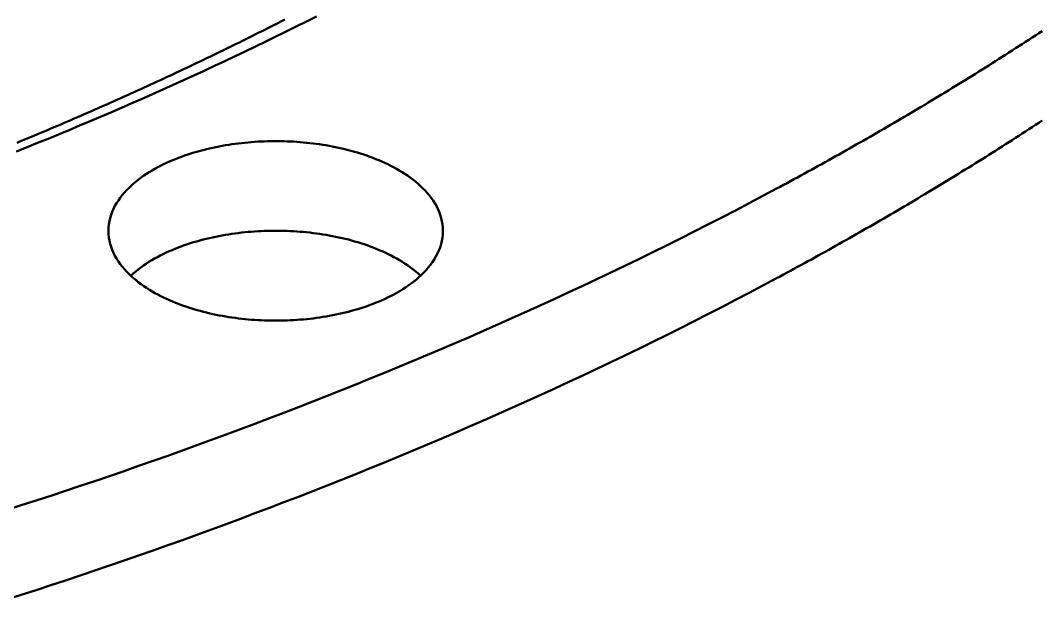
# Model space of a CAD drawing. Header units: millimetres. Extents: x 0 to 841, y 0 to 594.
# Drawn here: x 410.6 to 448.37, y 294.47 to 315.95 of the extents above; entities that cross this region are included whole.
import ezdxf

# ---------------------------------------------------------------- set-up
doc = ezdxf.new("R2010")
doc.units = ezdxf.units.MM
doc.layers.add('FINA', color=7, linetype='CONTINUOUS', lineweight=25)
doc.layers.add('VIS', color=7, linetype='CONTINUOUS', lineweight=50)

msp = doc.modelspace()

# ---------------------------------------------------------------- linework, layer by layer
at = {"layer": 'FINA'}
for points in [[(410.463, 311.088), (410.853, 311.245), (411.243, 311.403), (411.632, 311.562), (412.021, 311.722), (412.41, 311.883), (412.798, 312.045), (413.185, 312.209), (413.572, 312.373), (413.959, 312.539), (414.345, 312.706), (414.73, 312.874), (415.115, 313.043), (415.5, 313.213), (415.884, 313.385), (416.267, 313.557), (416.65, 313.731), (417.033, 313.906), (417.414, 314.082), (417.796, 314.26), (418.177, 314.438), (418.557, 314.618), (418.936, 314.799), (419.316, 314.981), (419.694, 315.164), (420.072, 315.348), (420.449, 315.534), (420.826, 315.721), (421.202, 315.909), (421.577, 316.099)], [(410.486, 311.414), (410.61, 311.465), (410.735, 311.517), (410.86, 311.569), (410.984, 311.621), (411.108, 311.673), (411.233, 311.725), (411.357, 311.777), (411.481, 311.829), (411.606, 311.882), (411.73, 311.934), (411.854, 311.987), (411.978, 312.04), (412.102, 312.093), (412.226, 312.146), (412.35, 312.199), (412.474, 312.253), (412.598, 312.306), (412.721, 312.36), (412.845, 312.413), (412.969, 312.467), (413.092, 312.521), (413.216, 312.575), (413.339, 312.629), (413.463, 312.684), (413.586, 312.738), (413.71, 312.793), (413.833, 312.847), (413.956, 312.902), (414.079, 312.957), (414.202, 313.012), (414.325, 313.067), (414.448, 313.122), (414.571, 313.178), (414.694, 313.233), (414.817, 313.289), (414.94, 313.344), (415.063, 313.4), (415.185, 313.456), (415.308, 313.512), (415.431, 313.569), (415.553, 313.625), (415.676, 313.681), (415.798, 313.738), (415.92, 313.795), (416.043, 313.852), (416.165, 313.909), (416.287, 313.966), (416.409, 314.023), (416.531, 314.08), (416.653, 314.138), (416.775, 314.195), (416.897, 314.253), (417.019, 314.311), (417.14, 314.369), (417.262, 314.427), (417.384, 314.485), (417.505, 314.544), (417.627, 314.602), (417.748, 314.661), (417.87, 314.72), (417.991, 314.778), (418.112, 314.837), (418.234, 314.896), (418.355, 314.956), (418.476, 315.015), (418.597, 315.075), (418.718, 315.134), (418.839, 315.194), (418.959, 315.254), (419.08, 315.314), (419.201, 315.374), (419.322, 315.434), (419.442, 315.495), (419.563, 315.555), (419.683, 315.616), (419.803, 315.677), (419.924, 315.738), (420.044, 315.799), (420.164, 315.86), (420.284, 315.921), (420.404, 315.983)], [(438.625, 309.709), (438.754, 309.778), (438.884, 309.848), (439.013, 309.918), (439.142, 309.987), (439.271, 310.057), (439.4, 310.128), (439.529, 310.198), (439.657, 310.268), (439.786, 310.339), (439.915, 310.41), (440.043, 310.481), (440.172, 310.552), (440.3, 310.623), (440.428, 310.694), (440.557, 310.766), (440.685, 310.837), (440.813, 310.909), (440.941, 310.981), (441.069, 311.053), (441.197, 311.125), (441.325, 311.197), (441.452, 311.269), (441.58, 311.342), (441.707, 311.415), (441.835, 311.487), (441.962, 311.56), (442.09, 311.633), (442.217, 311.707), (442.344, 311.78), (442.471, 311.854), (442.598, 311.927), (442.725, 312.001), (442.852, 312.075), (442.978, 312.149), (443.105, 312.223), (443.232, 312.298), (443.358, 312.372), (443.485, 312.447), (443.611, 312.522), (443.737, 312.597), (443.863, 312.672), (443.989, 312.747), (444.115, 312.822), (444.241, 312.898), (444.367, 312.973), (444.493, 313.049), (444.618, 313.125), (444.744, 313.201), (444.869, 313.278), (444.995, 313.354), (445.12, 313.431), (445.245, 313.507), (445.37, 313.584), (445.495, 313.661), (445.62, 313.738), (445.745, 313.815), (445.87, 313.893), (445.994, 313.97), (446.119, 314.048), (446.243, 314.126), (446.368, 314.204), (446.492, 314.282), (446.616, 314.361), (446.74, 314.439), (446.864, 314.518), (446.988, 314.596), (447.112, 314.675), (447.235, 314.754), (447.359, 314.834), (447.482, 314.913), (447.606, 314.992), (447.729, 315.072), (447.852, 315.152), (447.975, 315.232), (448.098, 315.312), (448.221, 315.392), (448.344, 315.473), (448.467, 315.553)], [(438.625, 306.387), (438.754, 306.456), (438.884, 306.526), (439.013, 306.595), (439.142, 306.665), (439.271, 306.735), (439.4, 306.806), (439.529, 306.876), (439.657, 306.946), (439.786, 307.017), (439.915, 307.088), (440.043, 307.159), (440.172, 307.23), (440.3, 307.301), (440.428, 307.372), (440.557, 307.443), (440.685, 307.515), (440.813, 307.587), (440.941, 307.659), (441.069, 307.731), (441.197, 307.803), (441.325, 307.875), (441.452, 307.947), (441.58, 308.02), (441.707, 308.093), (441.835, 308.165), (441.962, 308.238), (442.09, 308.311), (442.217, 308.385), (442.344, 308.458), (442.471, 308.532), (442.598, 308.605), (442.725, 308.679), (442.852, 308.753), (442.978, 308.827), (443.105, 308.901), (443.232, 308.976), (443.358, 309.05), (443.485, 309.125), (443.611, 309.2), (443.737, 309.275), (443.863, 309.35), (443.989, 309.425), (444.115, 309.5), (444.241, 309.576), (444.367, 309.651), (444.493, 309.727), (444.618, 309.803), (444.744, 309.879), (444.869, 309.956), (444.995, 310.032), (445.12, 310.109), (445.245, 310.185), (445.37, 310.262), (445.495, 310.339), (445.62, 310.416), (445.745, 310.493), (445.87, 310.571), (445.994, 310.648), (446.119, 310.726), (446.243, 310.804), (446.368, 310.882), (446.492, 310.96), (446.616, 311.038), (446.74, 311.117), (446.864, 311.196), (446.988, 311.274), (447.112, 311.353), (447.235, 311.432), (447.359, 311.512), (447.482, 311.591), (447.606, 311.67), (447.729, 311.75), (447.852, 311.83), (447.975, 311.91), (448.098, 311.99), (448.221, 312.07), (448.344, 312.151), (448.467, 312.231)], [(413.867, 308.143), (413.871, 308.263), (413.883, 308.383), (413.903, 308.502), (413.931, 308.619), (413.966, 308.735), (414.007, 308.848), (414.056, 308.958), (414.11, 309.066), (414.17, 309.17), (414.234, 309.272), (414.304, 309.37), (414.378, 309.466), (414.455, 309.558), (414.536, 309.647), (414.621, 309.733), (414.708, 309.816), (414.798, 309.897), (414.89, 309.974), (414.984, 310.049), (415.081, 310.121), (415.179, 310.191), (415.279, 310.258), (415.381, 310.322), (415.484, 310.385), (415.589, 310.445), (415.695, 310.502), (415.801, 310.558), (415.909, 310.612), (416.018, 310.663), (416.128, 310.713), (416.239, 310.761), (416.35, 310.807), (416.462, 310.851), (416.575, 310.893), (416.689, 310.934), (416.803, 310.972), (416.917, 311.01), (417.032, 311.045), (417.148, 311.079), (417.264, 311.111), (417.381, 311.142), (417.498, 311.172), (417.615, 311.2), (417.732, 311.226), (417.85, 311.251), (417.968, 311.274), (418.087, 311.297), (418.206, 311.317), (418.325, 311.337), (418.444, 311.355), (418.563, 311.371), (418.683, 311.387), (418.802, 311.401), (418.922, 311.414), (419.042, 311.425), (419.162, 311.435), (419.282, 311.444), (419.403, 311.452), (419.523, 311.458), (419.643, 311.463), (419.764, 311.467), (419.884, 311.469), (420.005, 311.47), (420.125, 311.47), (420.246, 311.469), (420.366, 311.467), (420.487, 311.463), (420.607, 311.458), (420.728, 311.452), (420.848, 311.444), (420.968, 311.435), (421.088, 311.425), (421.208, 311.414), (421.328, 311.401), (421.448, 311.387), (421.567, 311.371), (421.686, 311.355), (421.806, 311.337), (421.925, 311.317), (422.043, 311.297), (422.162, 311.274), (422.28, 311.251), (422.398, 311.226), (422.515, 311.2), (422.633, 311.172), (422.75, 311.142), (422.866, 311.111), (422.982, 311.079), (423.098, 311.045), (423.213, 311.01), (423.328, 310.972), (423.442, 310.934), (423.555, 310.893), (423.668, 310.851), (423.78, 310.807), (423.892, 310.761), (424.002, 310.713), (424.112, 310.663), (424.221, 310.612), (424.329, 310.558), (424.436, 310.502), (424.541, 310.445), (424.646, 310.385), (424.749, 310.322), (424.851, 310.258), (424.951, 310.191), (425.049, 310.121), (425.146, 310.049), (425.24, 309.974), (425.333, 309.897), (425.423, 309.816), (425.51, 309.733), (425.594, 309.647), (425.675, 309.558), (425.753, 309.466), (425.826, 309.37), (425.896, 309.272), (425.961, 309.17), (426.02, 309.066), (426.075, 308.958), (426.123, 308.848), (426.165, 308.735), (426.2, 308.619), (426.227, 308.502), (426.247, 308.383), (426.259, 308.263), (426.263, 308.143)], [(410.091, 297.791), (410.637, 297.966), (411.183, 298.143), (411.727, 298.322), (412.272, 298.502), (412.816, 298.683), (413.359, 298.867), (413.902, 299.052), (414.444, 299.238), (414.986, 299.426), (415.527, 299.616), (416.068, 299.807), (416.608, 300.001), (417.147, 300.195), (417.686, 300.392), (418.224, 300.59), (418.761, 300.789), (419.298, 300.991), (419.835, 301.194), (420.37, 301.399), (420.905, 301.605), (421.439, 301.813), (421.973, 302.023), (422.506, 302.235), (423.038, 302.449), (423.57, 302.664), (424.101, 302.881), (424.631, 303.099), (425.16, 303.32), (425.689, 303.542), (426.217, 303.766), (426.744, 303.992), (427.27, 304.22), (427.795, 304.449), (428.32, 304.681), (428.844, 304.914), (429.367, 305.149), (429.889, 305.386), (430.411, 305.625), (430.931, 305.865), (431.451, 306.108), (431.969, 306.352), (432.487, 306.599), (433.004, 306.847), (433.52, 307.097), (434.035, 307.349), (434.549, 307.604), (435.062, 307.86), (435.574, 308.118), (436.085, 308.378), (436.595, 308.64), (437.104, 308.904), (437.612, 309.17), (438.119, 309.438), (438.625, 309.709)], [(424.448, 305.79), (424.341, 305.734), (424.233, 305.68), (424.124, 305.628), (424.014, 305.578), (423.904, 305.53), (423.792, 305.484), (423.68, 305.44), (423.567, 305.397), (423.454, 305.356), (423.339, 305.317), (423.225, 305.28), (423.109, 305.244), (422.994, 305.21), (422.878, 305.177), (422.761, 305.146), (422.644, 305.117), (422.527, 305.089), (422.409, 305.062), (422.291, 305.037), (422.173, 305.013), (422.054, 304.991), (421.935, 304.97), (421.816, 304.951), (421.697, 304.932), (421.577, 304.916), (421.458, 304.9), (421.338, 304.886), (421.218, 304.873), (421.098, 304.862), (420.978, 304.851), (420.857, 304.842), (420.737, 304.835), (420.617, 304.828), (420.496, 304.823), (420.375, 304.819), (420.255, 304.817), (420.134, 304.815), (420.013, 304.815), (419.893, 304.816), (419.772, 304.819), (419.652, 304.822), (419.531, 304.827), (419.411, 304.834), (419.29, 304.841), (419.17, 304.85), (419.05, 304.86), (418.93, 304.871), (418.81, 304.884), (418.69, 304.898), (418.57, 304.913), (418.451, 304.93), (418.331, 304.948), (418.212, 304.967), (418.093, 304.988), (417.975, 305.01), (417.856, 305.033), (417.738, 305.058), (417.621, 305.085), (417.503, 305.113), (417.386, 305.142), (417.269, 305.173), (417.153, 305.205), (417.037, 305.239), (416.922, 305.275), (416.807, 305.312), (416.693, 305.351), (416.58, 305.391), (416.467, 305.433), (416.354, 305.477), (416.243, 305.523), (416.132, 305.571), (416.022, 305.621), (415.913, 305.672), (415.805, 305.726), (415.698, 305.782), (415.592, 305.839), (415.487, 305.899), (415.384, 305.962), (415.282, 306.026), (415.182, 306.093), (415.083, 306.163), (414.986, 306.235), (414.892, 306.31), (414.799, 306.387), (414.709, 306.468), (414.622, 306.551), (414.538, 306.637), (414.456, 306.726), (414.379, 306.819), (414.305, 306.914), (414.235, 307.013), (414.17, 307.114), (414.11, 307.219), (414.056, 307.327), (414.008, 307.437), (413.966, 307.55), (413.931, 307.666), (413.903, 307.783), (413.883, 307.902), (413.871, 308.022), (413.867, 308.143)], [(414.694, 306.482), (414.784, 306.563), (414.876, 306.641), (414.971, 306.716), (415.067, 306.789), (415.166, 306.859), (415.266, 306.927), (415.368, 306.992), (415.471, 307.055), (415.576, 307.115), (415.682, 307.174), (415.789, 307.23), (415.897, 307.284), (416.006, 307.336), (416.116, 307.386), (416.227, 307.434), (416.339, 307.48), (416.451, 307.524), (416.564, 307.567), (416.678, 307.608), (416.793, 307.647), (416.908, 307.684), (417.023, 307.72), (417.139, 307.754), (417.255, 307.787), (417.372, 307.818), (417.489, 307.848), (417.607, 307.876), (417.725, 307.902), (417.843, 307.927), (417.962, 307.951), (418.081, 307.973), (418.2, 307.994), (418.319, 308.014), (418.439, 308.032), (418.558, 308.049), (418.678, 308.064), (418.798, 308.078), (418.918, 308.091), (419.039, 308.103), (419.159, 308.113), (419.28, 308.122), (419.401, 308.129), (419.521, 308.136), (419.642, 308.141), (419.763, 308.145), (419.884, 308.147), (420.005, 308.148), (420.126, 308.148), (420.246, 308.147), (420.367, 308.145), (420.488, 308.141), (420.609, 308.136), (420.73, 308.129), (420.85, 308.122), (420.971, 308.113), (421.091, 308.103), (421.212, 308.091), (421.332, 308.078), (421.452, 308.064), (421.572, 308.049), (421.692, 308.032), (421.811, 308.014), (421.931, 307.994), (422.05, 307.973), (422.168, 307.951), (422.287, 307.927), (422.405, 307.902), (422.523, 307.876), (422.641, 307.848), (422.758, 307.818), (422.875, 307.787), (422.991, 307.754), (423.107, 307.72), (423.223, 307.684), (423.338, 307.647), (423.452, 307.608), (423.566, 307.567), (423.679, 307.524), (423.791, 307.48), (423.903, 307.434), (424.014, 307.386), (424.124, 307.336), (424.233, 307.284), (424.341, 307.23), (424.449, 307.174), (424.554, 307.115), (424.659, 307.055), (424.762, 306.992), (424.864, 306.927), (424.964, 306.859), (425.063, 306.789), (425.16, 306.716), (425.254, 306.641), (425.346, 306.563), (425.436, 306.482)], [(426.263, 308.143), (426.259, 308.018), (426.246, 307.894), (426.225, 307.771), (426.195, 307.65), (426.158, 307.531), (426.113, 307.414), (426.062, 307.301), (426.004, 307.19), (425.94, 307.083), (425.872, 306.979), (425.798, 306.878), (425.72, 306.78), (425.638, 306.686), (425.553, 306.596), (425.464, 306.508), (425.372, 306.423), (425.277, 306.342), (425.18, 306.264), (425.081, 306.188), (424.98, 306.115), (424.877, 306.045), (424.772, 305.977), (424.665, 305.912), (424.557, 305.85), (424.448, 305.79)], [(410.091, 294.469), (410.637, 294.644), (411.183, 294.821), (411.727, 295), (412.272, 295.18), (412.816, 295.361), (413.359, 295.545), (413.902, 295.73), (414.444, 295.916), (414.986, 296.104), (415.527, 296.294), (416.068, 296.485), (416.608, 296.679), (417.147, 296.873), (417.686, 297.07), (418.224, 297.268), (418.761, 297.467), (419.298, 297.669), (419.835, 297.872), (420.37, 298.077), (420.905, 298.283), (421.439, 298.491), (421.973, 298.701), (422.506, 298.913), (423.038, 299.126), (423.57, 299.342), (424.101, 299.559), (424.631, 299.777), (425.16, 299.998), (425.689, 300.22), (426.217, 300.444), (426.744, 300.67), (427.27, 300.898), (427.795, 301.127), (428.32, 301.359), (428.844, 301.592), (429.367, 301.827), (429.889, 302.064), (430.411, 302.303), (430.931, 302.543), (431.451, 302.786), (431.969, 303.03), (432.487, 303.277), (433.004, 303.525), (433.52, 303.775), (434.035, 304.027), (434.549, 304.281), (435.062, 304.538), (435.574, 304.796), (436.085, 305.056), (436.595, 305.318), (437.104, 305.582), (437.612, 305.848), (438.119, 306.116), (438.625, 306.387)]]:
    msp.add_lwpolyline(points, dxfattribs=at)
at = {"layer": 'VIS'}
for points in [[(410.463, 311.088), (410.853, 311.245), (411.243, 311.403), (411.632, 311.562), (412.021, 311.722), (412.41, 311.883), (412.798, 312.045), (413.185, 312.209), (413.572, 312.373), (413.959, 312.539), (414.345, 312.706), (414.73, 312.874), (415.115, 313.043), (415.5, 313.213), (415.884, 313.385), (416.267, 313.557), (416.65, 313.731), (417.033, 313.906), (417.414, 314.082), (417.796, 314.26), (418.177, 314.438), (418.557, 314.618), (418.936, 314.799), (419.316, 314.981), (419.694, 315.164), (420.072, 315.348), (420.449, 315.534), (420.826, 315.721), (421.202, 315.909), (421.577, 316.099)], [(410.486, 311.414), (410.61, 311.465), (410.735, 311.517), (410.86, 311.569), (410.984, 311.621), (411.108, 311.673), (411.233, 311.725), (411.357, 311.777), (411.481, 311.829), (411.606, 311.882), (411.73, 311.934), (411.854, 311.987), (411.978, 312.04), (412.102, 312.093), (412.226, 312.146), (412.35, 312.199), (412.474, 312.253), (412.598, 312.306), (412.721, 312.36), (412.845, 312.413), (412.969, 312.467), (413.092, 312.521), (413.216, 312.575), (413.339, 312.629), (413.463, 312.684), (413.586, 312.738), (413.71, 312.793), (413.833, 312.847), (413.956, 312.902), (414.079, 312.957), (414.202, 313.012), (414.325, 313.067), (414.448, 313.122), (414.571, 313.178), (414.694, 313.233), (414.817, 313.289), (414.94, 313.344), (415.063, 313.4), (415.185, 313.456), (415.308, 313.512), (415.431, 313.569), (415.553, 313.625), (415.676, 313.681), (415.798, 313.738), (415.92, 313.795), (416.043, 313.852), (416.165, 313.909), (416.287, 313.966), (416.409, 314.023), (416.531, 314.08), (416.653, 314.138), (416.775, 314.195), (416.897, 314.253), (417.019, 314.311), (417.14, 314.369), (417.262, 314.427), (417.384, 314.485), (417.505, 314.544), (417.627, 314.602), (417.748, 314.661), (417.87, 314.72), (417.991, 314.778), (418.112, 314.837), (418.234, 314.896), (418.355, 314.956), (418.476, 315.015), (418.597, 315.075), (418.718, 315.134), (418.839, 315.194), (418.959, 315.254), (419.08, 315.314), (419.201, 315.374), (419.322, 315.434), (419.442, 315.495), (419.563, 315.555), (419.683, 315.616), (419.803, 315.677), (419.924, 315.738), (420.044, 315.799), (420.164, 315.86), (420.284, 315.921), (420.404, 315.983)], [(438.625, 309.709), (438.754, 309.778), (438.884, 309.848), (439.013, 309.918), (439.142, 309.987), (439.271, 310.057), (439.4, 310.128), (439.529, 310.198), (439.657, 310.268), (439.786, 310.339), (439.915, 310.41), (440.043, 310.481), (440.172, 310.552), (440.3, 310.623), (440.428, 310.694), (440.557, 310.766), (440.685, 310.837), (440.813, 310.909), (440.941, 310.981), (441.069, 311.053), (441.197, 311.125), (441.325, 311.197), (441.452, 311.269), (441.58, 311.342), (441.707, 311.415), (441.835, 311.487), (441.962, 311.56), (442.09, 311.633), (442.217, 311.707), (442.344, 311.78), (442.471, 311.854), (442.598, 311.927), (442.725, 312.001), (442.852, 312.075), (442.978, 312.149), (443.105, 312.223), (443.232, 312.298), (443.358, 312.372), (443.485, 312.447), (443.611, 312.522), (443.737, 312.597), (443.863, 312.672), (443.989, 312.747), (444.115, 312.822), (444.241, 312.898), (444.367, 312.973), (444.493, 313.049), (444.618, 313.125), (444.744, 313.201), (444.869, 313.278), (444.995, 313.354), (445.12, 313.431), (445.245, 313.507), (445.37, 313.584), (445.495, 313.661), (445.62, 313.738), (445.745, 313.815), (445.87, 313.893), (445.994, 313.97), (446.119, 314.048), (446.243, 314.126), (446.368, 314.204), (446.492, 314.282), (446.616, 314.361), (446.74, 314.439), (446.864, 314.518), (446.988, 314.596), (447.112, 314.675), (447.235, 314.754), (447.359, 314.834), (447.482, 314.913), (447.606, 314.992), (447.729, 315.072), (447.852, 315.152), (447.975, 315.232), (448.098, 315.312), (448.221, 315.392), (448.344, 315.473), (448.467, 315.553)], [(438.625, 306.387), (438.754, 306.456), (438.884, 306.526), (439.013, 306.595), (439.142, 306.665), (439.271, 306.735), (439.4, 306.806), (439.529, 306.876), (439.657, 306.946), (439.786, 307.017), (439.915, 307.088), (440.043, 307.159), (440.172, 307.23), (440.3, 307.301), (440.428, 307.372), (440.557, 307.443), (440.685, 307.515), (440.813, 307.587), (440.941, 307.659), (441.069, 307.731), (441.197, 307.803), (441.325, 307.875), (441.452, 307.947), (441.58, 308.02), (441.707, 308.093), (441.835, 308.165), (441.962, 308.238), (442.09, 308.311), (442.217, 308.385), (442.344, 308.458), (442.471, 308.532), (442.598, 308.605), (442.725, 308.679), (442.852, 308.753), (442.978, 308.827), (443.105, 308.901), (443.232, 308.976), (443.358, 309.05), (443.485, 309.125), (443.611, 309.2), (443.737, 309.275), (443.863, 309.35), (443.989, 309.425), (444.115, 309.5), (444.241, 309.576), (444.367, 309.651), (444.493, 309.727), (444.618, 309.803), (444.744, 309.879), (444.869, 309.956), (444.995, 310.032), (445.12, 310.109), (445.245, 310.185), (445.37, 310.262), (445.495, 310.339), (445.62, 310.416), (445.745, 310.493), (445.87, 310.571), (445.994, 310.648), (446.119, 310.726), (446.243, 310.804), (446.368, 310.882), (446.492, 310.96), (446.616, 311.038), (446.74, 311.117), (446.864, 311.196), (446.988, 311.274), (447.112, 311.353), (447.235, 311.432), (447.359, 311.512), (447.482, 311.591), (447.606, 311.67), (447.729, 311.75), (447.852, 311.83), (447.975, 311.91), (448.098, 311.99), (448.221, 312.07), (448.344, 312.151), (448.467, 312.231)], [(413.867, 308.143), (413.871, 308.263), (413.883, 308.383), (413.903, 308.502), (413.931, 308.619), (413.966, 308.735), (414.007, 308.848), (414.056, 308.958), (414.11, 309.066), (414.17, 309.17), (414.234, 309.272), (414.304, 309.37), (414.378, 309.466), (414.455, 309.558), (414.536, 309.647), (414.621, 309.733), (414.708, 309.816), (414.798, 309.897), (414.89, 309.974), (414.984, 310.049), (415.081, 310.121), (415.179, 310.191), (415.279, 310.258), (415.381, 310.322), (415.484, 310.385), (415.589, 310.445), (415.695, 310.502), (415.801, 310.558), (415.909, 310.612), (416.018, 310.663), (416.128, 310.713), (416.239, 310.761), (416.35, 310.807), (416.462, 310.851), (416.575, 310.893), (416.689, 310.934), (416.803, 310.972), (416.917, 311.01), (417.032, 311.045), (417.148, 311.079), (417.264, 311.111), (417.381, 311.142), (417.498, 311.172), (417.615, 311.2), (417.732, 311.226), (417.85, 311.251), (417.968, 311.274), (418.087, 311.297), (418.206, 311.317), (418.325, 311.337), (418.444, 311.355), (418.563, 311.371), (418.683, 311.387), (418.802, 311.401), (418.922, 311.414), (419.042, 311.425), (419.162, 311.435), (419.282, 311.444), (419.403, 311.452), (419.523, 311.458), (419.643, 311.463), (419.764, 311.467), (419.884, 311.469), (420.005, 311.47), (420.125, 311.47), (420.246, 311.469), (420.366, 311.467), (420.487, 311.463), (420.607, 311.458), (420.728, 311.452), (420.848, 311.444), (420.968, 311.435), (421.088, 311.425), (421.208, 311.414), (421.328, 311.401), (421.448, 311.387), (421.567, 311.371), (421.686, 311.355), (421.806, 311.337), (421.925, 311.317), (422.043, 311.297), (422.162, 311.274), (422.28, 311.251), (422.398, 311.226), (422.515, 311.2), (422.633, 311.172), (422.75, 311.142), (422.866, 311.111), (422.982, 311.079), (423.098, 311.045), (423.213, 311.01), (423.328, 310.972), (423.442, 310.934), (423.555, 310.893), (423.668, 310.851), (423.78, 310.807), (423.892, 310.761), (424.002, 310.713), (424.112, 310.663), (424.221, 310.612), (424.329, 310.558), (424.436, 310.502), (424.541, 310.445), (424.646, 310.385), (424.749, 310.322), (424.851, 310.258), (424.951, 310.191), (425.049, 310.121), (425.146, 310.049), (425.24, 309.974), (425.333, 309.897), (425.423, 309.816), (425.51, 309.733), (425.594, 309.647), (425.675, 309.558), (425.753, 309.466), (425.826, 309.37), (425.896, 309.272), (425.961, 309.17), (426.02, 309.066), (426.075, 308.958), (426.123, 308.848), (426.165, 308.735), (426.2, 308.619), (426.227, 308.502), (426.247, 308.383), (426.259, 308.263), (426.263, 308.143)], [(410.091, 297.791), (410.637, 297.966), (411.183, 298.143), (411.727, 298.322), (412.272, 298.502), (412.816, 298.683), (413.359, 298.867), (413.902, 299.052), (414.444, 299.238), (414.986, 299.426), (415.527, 299.616), (416.068, 299.807), (416.608, 300.001), (417.147, 300.195), (417.686, 300.392), (418.224, 300.59), (418.761, 300.789), (419.298, 300.991), (419.835, 301.194), (420.37, 301.399), (420.905, 301.605), (421.439, 301.813), (421.973, 302.023), (422.506, 302.235), (423.038, 302.449), (423.57, 302.664), (424.101, 302.881), (424.631, 303.099), (425.16, 303.32), (425.689, 303.542), (426.217, 303.766), (426.744, 303.992), (427.27, 304.22), (427.795, 304.449), (428.32, 304.681), (428.844, 304.914), (429.367, 305.149), (429.889, 305.386), (430.411, 305.625), (430.931, 305.865), (431.451, 306.108), (431.969, 306.352), (432.487, 306.599), (433.004, 306.847), (433.52, 307.097), (434.035, 307.349), (434.549, 307.604), (435.062, 307.86), (435.574, 308.118), (436.085, 308.378), (436.595, 308.64), (437.104, 308.904), (437.612, 309.17), (438.119, 309.438), (438.625, 309.709)], [(424.448, 305.79), (424.341, 305.734), (424.233, 305.68), (424.124, 305.628), (424.014, 305.578), (423.904, 305.53), (423.792, 305.484), (423.68, 305.44), (423.567, 305.397), (423.454, 305.356), (423.339, 305.317), (423.225, 305.28), (423.109, 305.244), (422.994, 305.21), (422.878, 305.177), (422.761, 305.146), (422.644, 305.117), (422.527, 305.089), (422.409, 305.062), (422.291, 305.037), (422.173, 305.013), (422.054, 304.991), (421.935, 304.97), (421.816, 304.951), (421.697, 304.932), (421.577, 304.916), (421.458, 304.9), (421.338, 304.886), (421.218, 304.873), (421.098, 304.862), (420.978, 304.851), (420.857, 304.842), (420.737, 304.835), (420.617, 304.828), (420.496, 304.823), (420.375, 304.819), (420.255, 304.817), (420.134, 304.815), (420.013, 304.815), (419.893, 304.816), (419.772, 304.819), (419.652, 304.822), (419.531, 304.827), (419.411, 304.834), (419.29, 304.841), (419.17, 304.85), (419.05, 304.86), (418.93, 304.871), (418.81, 304.884), (418.69, 304.898), (418.57, 304.913), (418.451, 304.93), (418.331, 304.948), (418.212, 304.967), (418.093, 304.988), (417.975, 305.01), (417.856, 305.033), (417.738, 305.058), (417.621, 305.085), (417.503, 305.113), (417.386, 305.142), (417.269, 305.173), (417.153, 305.205), (417.037, 305.239), (416.922, 305.275), (416.807, 305.312), (416.693, 305.351), (416.58, 305.391), (416.467, 305.433), (416.354, 305.477), (416.243, 305.523), (416.132, 305.571), (416.022, 305.621), (415.913, 305.672), (415.805, 305.726), (415.698, 305.782), (415.592, 305.839), (415.487, 305.899), (415.384, 305.962), (415.282, 306.026), (415.182, 306.093), (415.083, 306.163), (414.986, 306.235), (414.892, 306.31), (414.799, 306.387), (414.709, 306.468), (414.622, 306.551), (414.538, 306.637), (414.456, 306.726), (414.379, 306.819), (414.305, 306.914), (414.235, 307.013), (414.17, 307.114), (414.11, 307.219), (414.056, 307.327), (414.008, 307.437), (413.966, 307.55), (413.931, 307.666), (413.903, 307.783), (413.883, 307.902), (413.871, 308.022), (413.867, 308.143)], [(414.694, 306.482), (414.784, 306.563), (414.876, 306.641), (414.971, 306.716), (415.067, 306.789), (415.166, 306.859), (415.266, 306.927), (415.368, 306.992), (415.471, 307.055), (415.576, 307.115), (415.682, 307.174), (415.789, 307.23), (415.897, 307.284), (416.006, 307.336), (416.116, 307.386), (416.227, 307.434), (416.339, 307.48), (416.451, 307.524), (416.564, 307.567), (416.678, 307.608), (416.793, 307.647), (416.908, 307.684), (417.023, 307.72), (417.139, 307.754), (417.255, 307.787), (417.372, 307.818), (417.489, 307.848), (417.607, 307.876), (417.725, 307.902), (417.843, 307.927), (417.962, 307.951), (418.081, 307.973), (418.2, 307.994), (418.319, 308.014), (418.439, 308.032), (418.558, 308.049), (418.678, 308.064), (418.798, 308.078), (418.918, 308.091), (419.039, 308.103), (419.159, 308.113), (419.28, 308.122), (419.401, 308.129), (419.521, 308.136), (419.642, 308.141), (419.763, 308.145), (419.884, 308.147), (420.005, 308.148), (420.126, 308.148), (420.246, 308.147), (420.367, 308.145), (420.488, 308.141), (420.609, 308.136), (420.73, 308.129), (420.85, 308.122), (420.971, 308.113), (421.091, 308.103), (421.212, 308.091), (421.332, 308.078), (421.452, 308.064), (421.572, 308.049), (421.692, 308.032), (421.811, 308.014), (421.931, 307.994), (422.05, 307.973), (422.168, 307.951), (422.287, 307.927), (422.405, 307.902), (422.523, 307.876), (422.641, 307.848), (422.758, 307.818), (422.875, 307.787), (422.991, 307.754), (423.107, 307.72), (423.223, 307.684), (423.338, 307.647), (423.452, 307.608), (423.566, 307.567), (423.679, 307.524), (423.791, 307.48), (423.903, 307.434), (424.014, 307.386), (424.124, 307.336), (424.233, 307.284), (424.341, 307.23), (424.449, 307.174), (424.554, 307.115), (424.659, 307.055), (424.762, 306.992), (424.864, 306.927), (424.964, 306.859), (425.063, 306.789), (425.16, 306.716), (425.254, 306.641), (425.346, 306.563), (425.436, 306.482)], [(426.263, 308.143), (426.259, 308.018), (426.246, 307.894), (426.225, 307.771), (426.195, 307.65), (426.158, 307.531), (426.113, 307.414), (426.062, 307.301), (426.004, 307.19), (425.94, 307.083), (425.872, 306.979), (425.798, 306.878), (425.72, 306.78), (425.638, 306.686), (425.553, 306.596), (425.464, 306.508), (425.372, 306.423), (425.277, 306.342), (425.18, 306.264), (425.081, 306.188), (424.98, 306.115), (424.877, 306.045), (424.772, 305.977), (424.665, 305.912), (424.557, 305.85), (424.448, 305.79)], [(410.091, 294.469), (410.637, 294.644), (411.183, 294.821), (411.727, 295), (412.272, 295.18), (412.816, 295.361), (413.359, 295.545), (413.902, 295.73), (414.444, 295.916), (414.986, 296.104), (415.527, 296.294), (416.068, 296.485), (416.608, 296.679), (417.147, 296.873), (417.686, 297.07), (418.224, 297.268), (418.761, 297.467), (419.298, 297.669), (419.835, 297.872), (420.37, 298.077), (420.905, 298.283), (421.439, 298.491), (421.973, 298.701), (422.506, 298.913), (423.038, 299.126), (423.57, 299.342), (424.101, 299.559), (424.631, 299.777), (425.16, 299.998), (425.689, 300.22), (426.217, 300.444), (426.744, 300.67), (427.27, 300.898), (427.795, 301.127), (428.32, 301.359), (428.844, 301.592), (429.367, 301.827), (429.889, 302.064), (430.411, 302.303), (430.931, 302.543), (431.451, 302.786), (431.969, 303.03), (432.487, 303.277), (433.004, 303.525), (433.52, 303.775), (434.035, 304.027), (434.549, 304.281), (435.062, 304.538), (435.574, 304.796), (436.085, 305.056), (436.595, 305.318), (437.104, 305.582), (437.612, 305.848), (438.119, 306.116), (438.625, 306.387)]]:
    msp.add_lwpolyline(points, dxfattribs=at)

doc.saveas('drawing.dxf')
